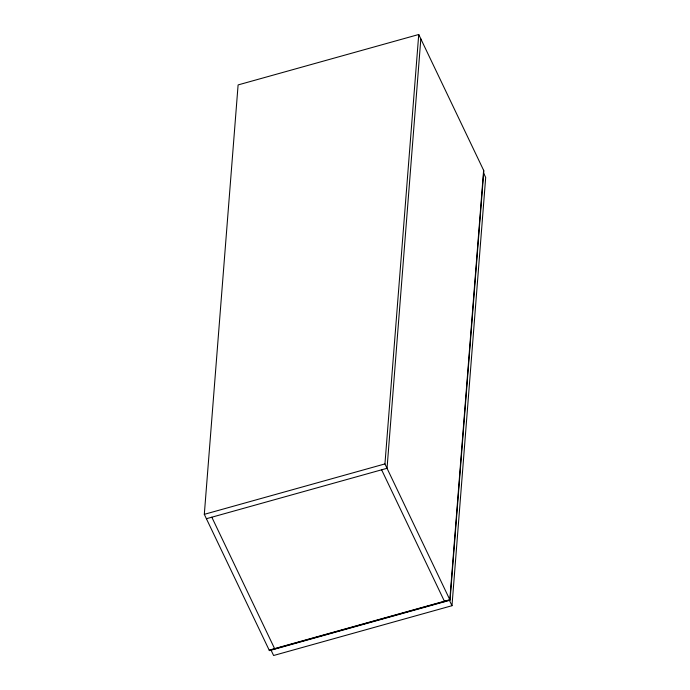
<?xml version="1.0" encoding="UTF-8"?>
<svg xmlns="http://www.w3.org/2000/svg" width="690" height="690" viewBox="0 0 690 690"><rect width="100%" height="100%" fill="white"/><g stroke="black" fill="none" stroke-linecap="round" stroke-linejoin="round"><path stroke-width="1.03" d="M204.309 514.335L238.102 84.922L418.735 34.5L483.854 170.792L450.053 600.205L269.419 650.627L204.309 514.335L384.942 463.913L418.735 34.5M420.831 38.882L387.038 468.294L206.405 518.716M483.621 170.301L449.82 599.714L269.186 650.135M451.984 605.708L449.311 600.11L270.937 649.902L273.611 655.5L451.984 605.708L485.691 177.468L483.466 172.802M384.942 463.913L450.053 600.205M381.613 469.804L444.636 601.715M211.821 517.207L274.844 649.109"/></g></svg>
